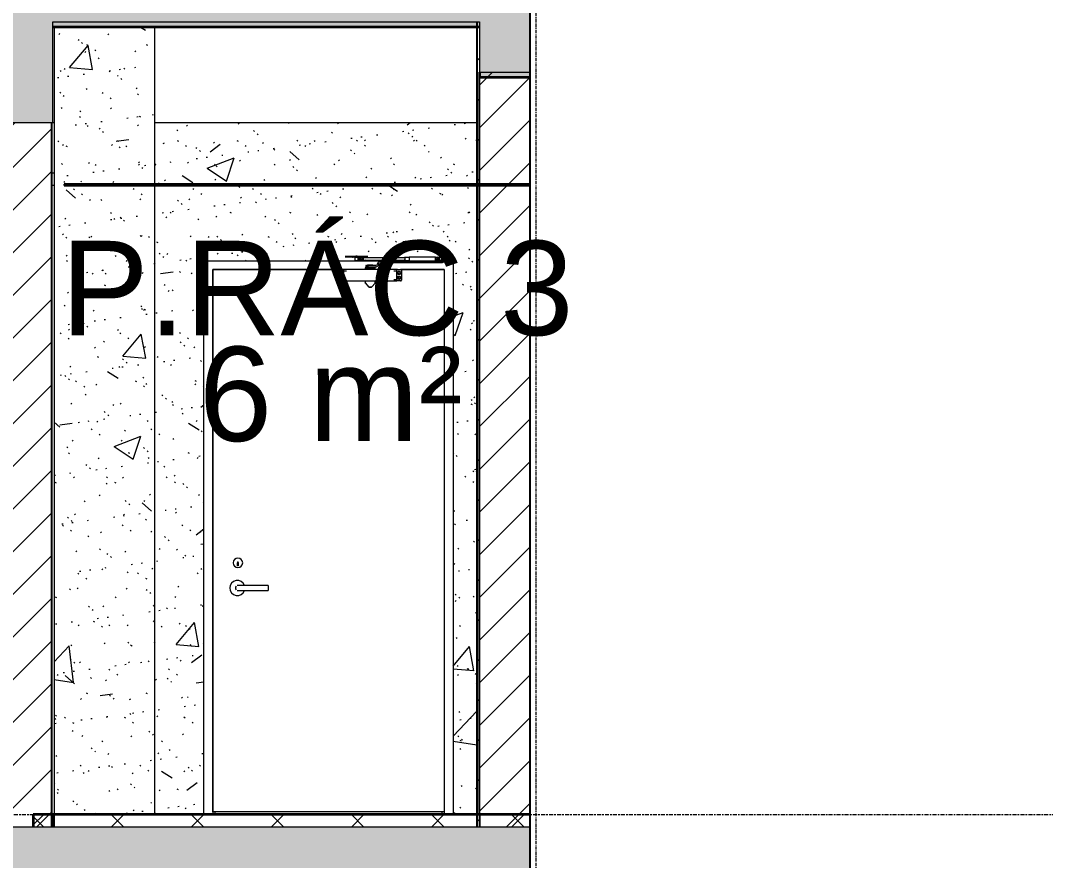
# Model space of a CAD drawing. Header units: millimetres. Extents: x 3451 to 201731, y -8641 to 35300.
# Drawn here: x 147142 to 151216, y 12217 to 15555 of the extents above; entities that cross this region are included whole.
import ezdxf

# ---------------------------------------------------------------- set-up
doc = ezdxf.new("R2010")
doc.units = ezdxf.units.MM
doc.linetypes.add('Centre', pattern=[31.75, 6.35, -4.7625, 15.875, -4.7625])
doc.linetypes.add('Grid Line', pattern=[22.225, 12.7, -3.175, 3.175, -3.175])
for name, color, linetype, lineweight in [('0-2', 50, 'Continuous', 5), ('A-AREA-IDEN', 2, 'Continuous', 9), ('A-CLNG', 13, 'Continuous', 9), ('A-CLNG-1', 13, 'Continuous', 25), ('A-DETL-GENF-1', 7, 'Continuous', 9), ('A-DETL-MEDM', 33, 'Continuous', 25), ('A-DETL-THIN', 151, 'Continuous', 9), ('A-DOOR', 31, 'Continuous', 9), ('A-DOOR-FRAM', 31, 'Continuous', 9), ('A-FLOR-1', 10, 'Continuous', 35), ('A-FLOR-3', 192, 'Continuous', 35), ('A-FLOR-LEVL-2', 51, 'Centre', 9), ('A-FLOR-PATT-1', 7, 'Continuous', 9), ('A-FLOR-PATT-3', 8, 'Continuous', 9), ('A-WALL-1', 113, 'Continuous', 25), ('A-WALL-PATT-4', 111, 'Continuous', 9), ('I-WALL', 2, 'Continuous', 9), ('I-WALL-2', 2, 'Continuous', 25), ('S-BEAM-1', 12, 'Continuous', 5), ('S-BEAM-2', 10, 'Continuous', 35), ('S-BEAM-3', 7, 'Continuous', 9), ('S-GRID-1', 1, 'Grid Line', 9)]:
    doc.layers.add(name, color=color, linetype=linetype, lineweight=lineweight)
doc.styles.add('Arial_1', font='arial.ttf', dxfattribs={"height": 375})
pattern_1 = [(45, (148640.78, 14125), (-79.5495, 79.5495), [])]
pattern_2 = [(45, (148640.78, 14125), (-84.853, 84.853), [])]
pattern_3 = [(50, (148640.8, 14125), (1093.1, -95.63), [114.3, -1257.3]), (355, (148640.8, 14125), (-211.46, 1146.34), [91.44, -1005.84]), (100.45, (148731.9, 14117), (881.66, 1050.7), [97.14, -1068.54]), (46.184, (148640.8, 14429.8), (1626.5, -252.26), [171.45, -1885.95]), (96.636, (148776.3, 14408.8), (1424.4, 1484.6), [145.7, -1602.8]), (351.184, (148640.8, 14429.8), (1424.4, 1484.6), [137.16, -1508.76]), (21, (148793.2, 14353.6), (909.7, -613.6), [114.3, -1257.3]), (326, (148793.2, 14353.6), (370.8, 1105.13), [91.44, -1005.84]), (71.45, (148869, 14302.5), (1280.5, 491.53), [97.14, -1068.54]), (37.5, (148640.8, 14125), (18.53, 507.33), [50.29, -943.36, 50.29, -970.79, -1009.65]), (37.5, (148640.8, 14125), (18.53, 507.33), [-2014.73, 50.29, -959.36]), (7.5, (148640.8, 14125), (400.92, 601.08), [50.29, -531.88, 50.29, -920.5, -384.81]), (7.5, (148640.8, 14125), (400.92, 601.08), [-1552.96, 50.3, -334.52]), (327.5, (148300.93, 14125), (813.545, -34.37), [50.29, -330.71, 50.29, -1138.43, -1577.34]), (327.5, (148300.93, 14125), (813.545, -34.37), [-1569.72, 50.3, -1527.05]), (317.5, (148148.5, 14125), (888.78, 152.56), [50.29, -445.01, 50.29, -739.14, -1120.14]), (317.5, (148148.5, 14125), (888.78, 152.56), [-1284.73, 50.3, -1069.85])]
pattern_4 = [(37.5, (148640.78, 14125), (-4.7995, 146.824), [5.029, -110.795, 5.029, -124.511, -123.825]), (37.5, (148640.78, 14125), (-4.7995, 146.824), [-245.364, 5.029, -118.796]), (7.5, (148640.78, 14125), (134.857, 215.047), [5.029, -57.455, 5.029, -99.365, -40.005]), (7.5, (148640.78, 14125), (134.857, 215.047), [-166.878, 5.029, -34.976]), (327.5, (148547.06, 14125), (237.298, 0.4316), [5.029, -33.071, 5.029, -132.131, -179.07]), (327.5, (148547.06, 14125), (237.298, 0.4316), [-175.26, 5.029, -174.041]), (317.5, (148547.06, 14125), (229.067, 66.88), [5.029, -14.021, 5.029, -84.887, -102.87]), (317.5, (148547.06, 14125), (229.067, 66.88), [-108.966, 5.029, -97.841])]

# ---------------------------------------------------------------- blocks, each defined once
blk = doc.blocks.new('NCV_TKTC_KET CAU_rvt-2-TKCS_MẶT CẮT D')
at = {"layer": 'A-FLOR-PATT-1'}
h = blk.add_hatch(color=256, dxfattribs=at)
h.paths.add_polyline_path([(-37572.1, 15530), (-35537.4, 15530), (-35537.4, 15550), (-37938.6, 15550), (-37938.6, 15530)])
h.paths.add_polyline_path([(-66835.3, 15530), (-65032.3, 15530), (-65032.3, 15550), (-66835.3, 15550)])
h.paths.add_polyline_path([(-24866.9, 15530), (-24836.9, 15530), (-24836.9, 15550), (-28836.9, 15550), (-28836.9, 15530), (-25163.7, 15530)])
h.paths.add_polyline_path([(-58634.9, 15530), (-56833.3, 15530), (-56833.3, 15550), (-58634.9, 15550)])
h.paths.add_polyline_path([(-53357.9, 15530), (-51661.9, 15530), (-51661.9, 15550), (-53357.9, 15550), (-53357.9, 15530.4)])
at = {"layer": 'S-BEAM-1'}
blk.add_hatch(color=256, dxfattribs=at).paths.add_polyline_path([(-51461.9, 15330), (-51461.9, 15350), (-51661.9, 15350), (-51661.9, 15330)])
at = {"layer": 'A-FLOR-1'}
blk.add_line((-53357.9, 15530), (-51661.9, 15530), dxfattribs=at)
at = {"layer": 'S-BEAM-2'}
for p, q in [((-51661.9, 15350), (-51661.9, 15330)), ((-51661.9, 15330), (-51461.9, 15330))]:
    blk.add_line(p, q, dxfattribs=at)
at = {"layer": 'S-BEAM-3'}
for p, q in [((-53357.9, 15150), (-53352.3, 15150)), ((-52951.9, 15150), (-51671.9, 15150))]:
    blk.add_line(p, q, dxfattribs=at)
blk = doc.blocks.new('FD_02 - FD_03 - FD_03-KY THUAT-900x2200mm-V272-TKCS_MẶT CẮT D')
at = {"layer": 'A-DOOR'}
for p, q in [((-52195.8, 11218.5), (-52195.3, 11218.5)), ((-52195.8, 11215.5), (-52195.3, 11215.5)), ((-52195.3, 11218.5), (-52176.1, 11218.5)), ((-52195.3, 11215.5), (-52176.1, 11215.5)), ((-52176.1, 11218.5), (-52175.8, 11218.5)), ((-52176.1, 11215.5), (-52175.8, 11215.5)), ((-52175.7, 11218.5), (-52170.5, 11218.5)), ((-52175.7, 11215.5), (-52170.5, 11215.5)), ((-52170.5, 11218.5), (-52169.4, 11218.5)), ((-52170.5, 11215.5), (-52169.4, 11215.5)), ((-52169.4, 11218.5), (-52152.9, 11218.5)), ((-52169.4, 11215.5), (-52152.9, 11215.5)), ((-52163.8, 11214.5), (-52165.8, 11214.5)), ((-52165.8, 11214.5), (-52163.8, 11214.5)), ((-52156.4, 11214.5), (-52163.8, 11214.5)), ((-52157.3, 11214.5), (-52157.3, 11200.5)), ((-52156.7, 11214.5), (-52157, 11214.5)), ((-52157, 11214.5), (-52145.5, 11214.5)), ((-52156.8, 11220.3), (-52156.8, 11218.5)), ((-52155.8, 11215.5), (-52155.8, 11214.5)), ((-52150.8, 11218.5), (-52153.3, 11218.5)), ((-52153.3, 11218.5), (-52150.8, 11218.5)), ((-52150.8, 11215.5), (-52153.3, 11215.5)), ((-52153.3, 11215.5), (-52150.8, 11215.5)), ((-52150.8, 11215.5), (-52153.3, 11215.5)), ((-52153.3, 11215.5), (-52150.8, 11215.5)), ((-52152.9, 11218.5), (-52148.6, 11218.5)), ((-52152.9, 11218.5), (-52148.6, 11218.5)), ((-52148.6, 11217.5), (-52152.9, 11217.5)), ((-52152.9, 11215.5), (-52148.6, 11215.5)), ((-52152.9, 11215.5), (-52148.6, 11215.5)), ((-52150.8, 11218.5), (-52152.3, 11218.5)), ((-52152.3, 11218.5), (-52150.8, 11218.5)), ((-52150.8, 11220.3), (-52150.8, 11220.3)), ((-52150.8, 11220.3), (-52150.8, 11220.3)), ((-52150.8, 11218.5), (-52148.3, 11218.5)), ((-52148.3, 11218.5), (-52150.8, 11218.5)), ((-52150.8, 11218.5), (-52149.2, 11218.5)), ((-52149.2, 11218.5), (-52150.8, 11218.5)), ((-52150.8, 11215.5), (-52148.3, 11215.5)), ((-52148.3, 11215.5), (-52150.8, 11215.5)), ((-52150.8, 11215.5), (-52148.3, 11215.5)), ((-52148.3, 11215.5), (-52150.8, 11215.5)), ((-52148.6, 11218.5), (-52132.1, 11218.5)), ((-52148.6, 11215.5), (-52132.1, 11215.5)), ((-52145.8, 11214.5), (-52145.8, 11215.5)), ((-52145.5, 11214.5), (-52139.8, 11214.5)), ((-52145.5, 11214.5), (-52145.5, 11200.5)), ((-51958.8, 11212.5), (-52145.2, 11212.5)), ((-52144.8, 11218.5), (-52144.8, 11220.3)), ((-52144.3, 11200.5), (-52144.3, 11214.5)), ((-52141.2, 11210.8), (-52141.2, 11208.9)), ((-52141.2, 11206), (-52141.2, 11204.2)), ((-52137.8, 11214.5), (-52139.8, 11214.5)), ((-52139.5, 11211.5), (-52134.8, 11211.5)), ((-52136.4, 11211.5), (-52139.5, 11211.5)), ((-52135.8, 11214.5), (-52137.8, 11214.5)), ((-52137.8, 11214.5), (-52135.8, 11214.5)), ((-52135.2, 11211.5), (-52136.4, 11211.5)), ((-52134.8, 11211.5), (-52133.6, 11211.5)), ((-52133.6, 11211.5), (-52126.7, 11211.5)), ((-52132.1, 11218.5), (-52131, 11218.5)), ((-52132.1, 11215.5), (-52131, 11215.5)), ((-52131, 11218.5), (-52125.8, 11218.5)), ((-52131, 11215.5), (-52125.8, 11215.5)), ((-52126.7, 11203.5), (-52126.7, 11211.5)), ((-52125.7, 11218.5), (-52125.4, 11218.5)), ((-52125.7, 11215.5), (-52125.4, 11215.5)), ((-52125.4, 11218.5), (-52106.2, 11218.5)), ((-52125.4, 11215.5), (-52106.2, 11215.5)), ((-52106.2, 11218.5), (-52105.8, 11218.5)), ((-52106.2, 11215.5), (-52105.8, 11215.5)), ((-51941.4, 11213.5), (-51958.8, 11213.5)), ((-51836.7, 11214.5), (-51941.4, 11214.5)), ((-51837.6, 11214), (-51835.9, 11214)), ((-51835.9, 11214), (-51829, 11214)), ((-51835.9, 11214), (-51835.9, 11201)), ((-51835.9, 11201.4), (-51835.9, 11213.6)), ((-51835.9, 11213.6), (-51835.9, 11201.4)), ((-51829.6, 11214), (-51829, 11214)), ((-51829, 11214), (-51821.9, 11214)), ((-51821.9, 11214), (-51810.3, 11214)), ((-51821.9, 11214), (-51821.9, 11201)), ((-51812.3, 11198), (-51812.3, 11214)), ((-51809.8, 11201), (-51809.8, 11214)), ((-52217.1, 11165), (-52721.9, 11165)), ((-52721.9, 9010), (-52721.9, 11165)), ((-52217.1, 11165), (-52204.9, 11165)), ((-52202.1, 11165), (-52204.9, 11165)), ((-52204.9, 11165), (-52202.9, 11165)), ((-52202.5, 11165), (-52202.2, 11165)), ((-51990.1, 11165), (-52202.1, 11165)), ((-52202.1, 11165), (-52202.1, 11164.7)), ((-52202.1, 11164.7), (-52202.1, 11156.1)), ((-52157.3, 11200.5), (-52155.6, 11200.5)), ((-52157, 11200.5), (-52157.3, 11200.5)), ((-52145.5, 11200.5), (-52157, 11200.5)), ((-52139.8, 11200.5), (-52145.5, 11200.5)), ((-52145.2, 11202.5), (-51958.8, 11202.5)), ((-52139.5, 11203.5), (-52136.4, 11203.5)), ((-52134.8, 11203.5), (-52139.5, 11203.5)), ((-52136.4, 11203.5), (-52135.2, 11203.5)), ((-52133.6, 11203.5), (-52134.8, 11203.5)), ((-52126.7, 11203.5), (-52133.6, 11203.5)), ((-52115.7, 11172), (-52115.7, 11165)), ((-52115, 11172), (-52115.7, 11172)), ((-52115.7, 11172), (-52115, 11172)), ((-52115, 11172), (-52076.6, 11172)), ((-52113.6, 11182), (-52113.6, 11176)), ((-52111.4, 11182), (-52113.6, 11182)), ((-52113.6, 11182), (-52105.1, 11182)), ((-52105.1, 11176), (-52113.6, 11176)), ((-52113.6, 11176), (-52111.4, 11176)), ((-52106.2, 11184), (-52098.8, 11184)), ((-52106.2, 11184), (-52106.2, 11182)), ((-52106.2, 11176), (-52106.2, 11174)), ((-52102.5, 11174), (-52106.2, 11174)), ((-52074.7, 11182), (-52105.1, 11182)), ((-52105.1, 11182), (-52105.1, 11176)), ((-52105.1, 11176), (-52074.7, 11176)), ((-52105.1, 11174), (-52105.1, 11172)), ((-52104.8, 11174), (-52105.1, 11174)), ((-52105.1, 11174), (-52104.8, 11174)), ((-52103.9, 11174), (-52104.8, 11174)), ((-52104.8, 11174), (-52103.9, 11174)), ((-52093.8, 11174), (-52102.5, 11174)), ((-52102.5, 11174), (-52098.5, 11174)), ((-52098.8, 11174), (-52102.5, 11174)), ((-52098.8, 11184), (-52088.8, 11184)), ((-52098.8, 11184), (-52098.8, 11182)), ((-52098.8, 11176), (-52098.8, 11174)), ((-52093.8, 11174), (-52098.8, 11174)), ((-52098.5, 11174), (-52089.8, 11174)), ((-52087.4, 11174), (-52093.8, 11174)), ((-52088.8, 11174), (-52093.8, 11174)), ((-52089.8, 11174), (-52087.4, 11174)), ((-52088.8, 11184), (-52086.1, 11184)), ((-52088.8, 11184), (-52088.8, 11182)), ((-52088.8, 11176), (-52088.8, 11174)), ((-52087.4, 11174), (-52088.8, 11174)), ((-52087.4, 11174), (-52087.1, 11174)), ((-52087.1, 11174), (-52087.4, 11174)), ((-52086.1, 11174), (-52087.4, 11174)), ((-52087.1, 11172), (-52087.1, 11174)), ((-52086.1, 11182), (-52086.1, 11184)), ((-52086.1, 11174), (-52086.1, 11176)), ((-52076.6, 11172), (-52077.2, 11172)), ((-52076.6, 11165), (-52076.6, 11172)), ((-52064, 11192.9), (-52069.8, 11184.6)), ((-52064.9, 11181.1), (-52059.1, 11189.4)), ((-52054.2, 11198), (-52054.2, 11198)), ((-52045.8, 11198), (-52054.2, 11198)), ((-52054.2, 11192), (-52045.8, 11192)), ((-52045.8, 11192), (-52045.8, 11198)), ((-52045.8, 11198), (-51810.3, 11198)), ((-51810.3, 11192), (-52045.8, 11192)), ((-51987.4, 11165), (-51990.1, 11165)), ((-51990.1, 11164.7), (-51990.1, 11165)), ((-51990.1, 11156.1), (-51990.1, 11164.7)), ((-51990, 11165), (-51989.8, 11165)), ((-51989.3, 11165), (-51987.4, 11165)), ((-51987.4, 11165), (-51975.1, 11165)), ((-51801.9, 11165), (-51975.1, 11165)), ((-51958.8, 11201.5), (-51941.4, 11201.5)), ((-51941.4, 11200.5), (-51836.7, 11200.5)), ((-51835.9, 11201), (-51837.6, 11201)), ((-51829, 11201), (-51835.9, 11201)), ((-51829, 11201), (-51829.6, 11201)), ((-51821.9, 11201), (-51829, 11201)), ((-51823.3, 11201), (-51823.3, 11198)), ((-51822.1, 11201.2), (-51822.1, 11198)), ((-51810.3, 11201), (-51821.9, 11201)), ((-51813.5, 11198), (-51813.5, 11201)), ((-51810.3, 11198), (-51808.2, 11198)), ((-51810.3, 11198), (-51810.3, 11192)), ((-51808.2, 11192), (-51810.3, 11192)), ((-51805.8, 11192), (-51805.8, 11198)), ((-51801.9, 11165), (-51801.9, 9010)), ((-52220.1, 11123), (-52220.1, 11162)), ((-52190.1, 11159), (-52202.1, 11159)), ((-52202.1, 11156.1), (-52202.1, 11154.3)), ((-52202.1, 11154.3), (-52202.1, 11130.7)), ((-52202.1, 11130.7), (-52202.1, 11128.9)), ((-52202.1, 11128.9), (-52202.1, 11120.3)), ((-52202.1, 11126), (-52190.1, 11126)), ((-51990.1, 11159), (-52002.1, 11159)), ((-52002.1, 11126), (-51990.1, 11126)), ((-51990.1, 11154.3), (-51990.1, 11156.1)), ((-51990.1, 11130.7), (-51990.1, 11154.3)), ((-51990.1, 11128.9), (-51990.1, 11130.7)), ((-51990.1, 11120.3), (-51990.1, 11128.9)), ((-51972.1, 11162), (-51972.1, 11123)), ((-52204.9, 11120), (-52217.1, 11120)), ((-52202.9, 11120), (-52204.9, 11120)), ((-52202.2, 11120), (-52202.5, 11120)), ((-52202.1, 11120.3), (-52202.1, 11120)), ((-52202.1, 11120), (-51990.1, 11120)), ((-52115.6, 11120), (-52115.6, 11112.4)), ((-52115.4, 11111.7), (-52102.4, 11096.3)), ((-52096.1, 11096), (-52096.1, 11096)), ((-52096.1, 11096), (-52096.1, 11096)), ((-52089.9, 11096.3), (-52076.9, 11111.7)), ((-52076.6, 11112.4), (-52076.6, 11120)), ((-51990.1, 11120), (-51990.1, 11120.3)), ((-51989.8, 11120), (-51990, 11120)), ((-51987.4, 11120), (-51989.3, 11120)), ((-51975.1, 11120), (-51987.4, 11120)), ((-52622.9, 9988.3), (-52622.9, 9997.7)), ((-52621, 9988.3), (-52622.9, 9988.3)), ((-52621, 9997.7), (-52621, 9988.3)), ((-52501.9, 9910), (-52606.9, 9910)), ((-52501.9, 9910), (-52501.9, 9900)), ((-52606.9, 9890), (-52501.9, 9890)), ((-52501.9, 9900), (-52501.9, 9890)), ((-51801.9, 9010), (-52721.9, 9010))]:
    blk.add_line(p, q, dxfattribs=at)
at = {"layer": 'A-DOOR', "flags": 128}
for points in [[(-52126.7, 11211.5), (-52125.7, 11211), (-52124.9, 11210.4), (-52124.3, 11209.7), (-52123.8, 11209), (-52123.5, 11208.3), (-52123.4, 11207.5)], [(-52123.4, 11207.5), (-52123.5, 11206.7), (-52123.8, 11206), (-52124.3, 11205.3), (-52124.9, 11204.6), (-52125.7, 11204), (-52126.7, 11203.5)], [(-52126, 11207.5), (-52126.1, 11208.3), (-52126.3, 11209), (-52126.6, 11209.7)], [(-52126.6, 11205.3), (-52126.3, 11206), (-52126.1, 11206.7), (-52126, 11207.5)], [(-52217.1, 11165), (-52217.8, 11164.9), (-52218.4, 11164.7), (-52219, 11164.3), (-52219.5, 11163.9), (-52219.8, 11163.3), (-52220.1, 11162.7), (-52220.1, 11162)], [(-51972.1, 11162), (-51972.2, 11162.7), (-51972.4, 11163.3), (-51972.8, 11163.9), (-51973.3, 11164.3), (-51973.8, 11164.7), (-51974.5, 11164.9), (-51975.1, 11165)], [(-52220.1, 11123), (-52220.1, 11122.3), (-52219.8, 11121.7), (-52219.5, 11121.1), (-52219, 11120.7), (-52218.4, 11120.3), (-52217.8, 11120.1), (-52217.1, 11120)], [(-51975.1, 11120), (-51974.5, 11120.1), (-51973.8, 11120.3), (-51973.3, 11120.7), (-51972.8, 11121.1), (-51972.4, 11121.7), (-51972.2, 11122.3), (-51972.1, 11123)], [(-52115.4, 11111.7), (-52115.4, 11111.7), (-52115.4, 11111.8), (-52115.4, 11111.8), (-52115.5, 11111.8), (-52115.5, 11111.9), (-52115.5, 11111.9), (-52115.5, 11112), (-52115.5, 11112), (-52115.6, 11112), (-52115.6, 11112.1), (-52115.6, 11112.1), (-52115.6, 11112.2), (-52115.6, 11112.2), (-52115.6, 11112.3), (-52115.6, 11112.3), (-52115.6, 11112.3), (-52115.6, 11112.4), (-52115.6, 11112.4)], [(-52101.7, 11096), (-52101.7, 11096), (-52101.8, 11096), (-52101.8, 11096), (-52101.8, 11096), (-52101.9, 11096), (-52101.9, 11096), (-52102, 11096), (-52102, 11096), (-52102, 11096.1), (-52102.1, 11096.1), (-52102.1, 11096.1), (-52102.1, 11096.1), (-52102.2, 11096.1), (-52102.2, 11096.1), (-52102.2, 11096.2), (-52102.2, 11096.2), (-52102.3, 11096.2), (-52102.3, 11096.2), (-52102.3, 11096.3), (-52102.4, 11096.3), (-52102.4, 11096.3), (-52102.4, 11096.3)], [(-52096.1, 11096), (-52096.3, 11096), (-52096.6, 11096), (-52096.8, 11096), (-52097, 11096), (-52097.2, 11096), (-52097.5, 11096), (-52097.7, 11096), (-52097.9, 11096), (-52098.1, 11096), (-52098.3, 11096), (-52098.5, 11096), (-52098.7, 11096), (-52098.9, 11096), (-52099.1, 11096), (-52099.3, 11096), (-52099.5, 11096), (-52099.6, 11096), (-52099.8, 11096), (-52100, 11096), (-52100.1, 11096), (-52100.3, 11096), (-52100.4, 11096), (-52100.6, 11096), (-52100.7, 11096), (-52100.8, 11096), (-52100.9, 11096), (-52101, 11096), (-52101.1, 11096), (-52101.2, 11096), (-52101.3, 11096), (-52101.4, 11096), (-52101.5, 11096), (-52101.5, 11096), (-52101.6, 11096), (-52101.6, 11096), (-52101.7, 11096), (-52101.7, 11096), (-52101.7, 11096), (-52101.7, 11096)], [(-52101.7, 11096), (-52101.7, 11096), (-52101.7, 11096), (-52101.7, 11096), (-52101.6, 11096), (-52101.6, 11096), (-52101.5, 11096), (-52101.5, 11096), (-52101.4, 11096), (-52101.3, 11096), (-52101.3, 11096), (-52101.2, 11096), (-52101.1, 11096), (-52101, 11096), (-52100.8, 11096), (-52100.7, 11096), (-52100.6, 11096), (-52100.5, 11096), (-52100.3, 11096), (-52100.2, 11096), (-52100, 11096), (-52099.8, 11096), (-52099.7, 11096), (-52099.5, 11096), (-52099.3, 11096), (-52099.1, 11096), (-52098.9, 11096), (-52098.8, 11096), (-52098.6, 11096), (-52098.4, 11096), (-52098.1, 11096), (-52097.9, 11096), (-52097.7, 11096), (-52097.5, 11096), (-52097.3, 11096), (-52097.1, 11096), (-52096.9, 11096), (-52096.6, 11096), (-52096.4, 11096), (-52096.2, 11096), (-52096.1, 11096)], [(-52096.1, 11096), (-52095.9, 11096), (-52095.7, 11096), (-52095.5, 11096), (-52095.2, 11096), (-52095, 11096), (-52094.8, 11096), (-52094.6, 11096), (-52094.4, 11096), (-52094.2, 11096), (-52094, 11096), (-52093.8, 11096), (-52093.6, 11096), (-52093.4, 11096), (-52093.2, 11096), (-52093, 11096), (-52092.8, 11096), (-52092.6, 11096), (-52092.5, 11096), (-52092.3, 11096), (-52092.1, 11096), (-52092, 11096), (-52091.8, 11096), (-52091.7, 11096), (-52091.6, 11096), (-52091.4, 11096), (-52091.3, 11096), (-52091.2, 11096), (-52091.1, 11096), (-52091, 11096), (-52090.9, 11096), (-52090.9, 11096), (-52090.8, 11096), (-52090.7, 11096), (-52090.7, 11096), (-52090.6, 11096), (-52090.6, 11096), (-52090.6, 11096), (-52090.6, 11096), (-52090.6, 11096)], [(-52090.6, 11096), (-52090.6, 11096), (-52090.6, 11096), (-52090.6, 11096), (-52090.6, 11096), (-52090.7, 11096), (-52090.7, 11096), (-52090.8, 11096), (-52090.8, 11096), (-52090.9, 11096), (-52091, 11096), (-52091.1, 11096), (-52091.2, 11096), (-52091.3, 11096), (-52091.4, 11096), (-52091.5, 11096), (-52091.7, 11096), (-52091.8, 11096), (-52091.9, 11096), (-52092.1, 11096), (-52092.2, 11096), (-52092.4, 11096), (-52092.6, 11096), (-52092.7, 11096), (-52092.9, 11096), (-52093.1, 11096), (-52093.3, 11096), (-52093.5, 11096), (-52093.7, 11096), (-52093.9, 11096), (-52094.1, 11096), (-52094.3, 11096), (-52094.5, 11096), (-52094.7, 11096), (-52095, 11096), (-52095.2, 11096), (-52095.4, 11096), (-52095.6, 11096), (-52095.8, 11096), (-52096.1, 11096), (-52096.1, 11096)], [(-52089.9, 11096.3), (-52089.9, 11096.3), (-52089.9, 11096.3), (-52089.9, 11096.2), (-52090, 11096.2), (-52090, 11096.2), (-52090, 11096.2), (-52090, 11096.2), (-52090.1, 11096.1), (-52090.1, 11096.1), (-52090.1, 11096.1), (-52090.2, 11096.1), (-52090.2, 11096.1), (-52090.2, 11096.1), (-52090.3, 11096), (-52090.3, 11096), (-52090.3, 11096), (-52090.4, 11096), (-52090.4, 11096), (-52090.5, 11096), (-52090.5, 11096), (-52090.5, 11096), (-52090.6, 11096)], [(-52076.6, 11112.4), (-52076.6, 11112.4), (-52076.6, 11112.3), (-52076.6, 11112.3), (-52076.6, 11112.2), (-52076.6, 11112.2), (-52076.7, 11112.1), (-52076.7, 11112.1), (-52076.7, 11112.1), (-52076.7, 11112), (-52076.7, 11112), (-52076.7, 11111.9), (-52076.8, 11111.9), (-52076.8, 11111.9), (-52076.8, 11111.8), (-52076.8, 11111.8), (-52076.8, 11111.7), (-52076.9, 11111.7), (-52076.9, 11111.7)], [(-52606.9, 9910), (-52607.5, 9910), (-52608.1, 9910), (-52608.7, 9910), (-52609.3, 9910), (-52609.9, 9910), (-52610.5, 9910), (-52611.1, 9910), (-52611.7, 9910), (-52612.2, 9910), (-52612.8, 9910), (-52613.3, 9910), (-52613.9, 9910), (-52614.4, 9910), (-52614.9, 9910), (-52615.4, 9910), (-52615.9, 9910), (-52616.4, 9910), (-52616.8, 9910), (-52617.3, 9910), (-52617.7, 9910), (-52618.1, 9910), (-52618.5, 9910), (-52618.9, 9910), (-52619.2, 9910), (-52619.6, 9910), (-52619.9, 9910), (-52620.2, 9910), (-52620.4, 9910), (-52620.7, 9910), (-52620.9, 9910), (-52621.1, 9910), (-52621.3, 9910), (-52621.5, 9910), (-52621.6, 9910), (-52621.7, 9910), (-52621.8, 9910), (-52621.9, 9910), (-52621.9, 9910), (-52621.9, 9910)], [(-52621.9, 9890), (-52621.9, 9890), (-52621.9, 9890), (-52621.8, 9890), (-52621.7, 9890), (-52621.6, 9890), (-52621.5, 9890), (-52621.4, 9890), (-52621.2, 9890), (-52621, 9890), (-52620.8, 9890), (-52620.5, 9890), (-52620.2, 9890), (-52620, 9890), (-52619.6, 9890), (-52619.3, 9890), (-52619, 9890), (-52618.6, 9890), (-52618.2, 9890), (-52617.8, 9890), (-52617.4, 9890), (-52616.9, 9890), (-52616.5, 9890), (-52616, 9890), (-52615.5, 9890), (-52615, 9890), (-52614.5, 9890), (-52614, 9890), (-52613.5, 9890), (-52612.9, 9890), (-52612.4, 9890), (-52611.8, 9890), (-52611.2, 9890), (-52610.7, 9890), (-52610.1, 9890), (-52609.5, 9890), (-52608.9, 9890), (-52608.3, 9890), (-52607.7, 9890), (-52607.1, 9890), (-52606.9, 9890)]]:
    blk.add_lwpolyline(points, dxfattribs=at)
at = {"layer": 'A-DOOR'}
for centre, radius, start, end in [((-52211.1, 11152), 3.5, 0, 180), ((-52211.1, 11152), 3.5, 180, 0), ((-52211.1, 11133), 3.5, 0, 180), ((-52211.1, 11133), 3.5, 180, 0), ((-51981.1, 11152), 3.5, 0, 180), ((-51981.1, 11152), 3.5, 180, 0), ((-51981.1, 11133), 3.5, 0, 180), ((-51981.1, 11133), 3.5, 180, 0), ((-52621.9, 10000), 19, 0, 180), ((-52621.9, 10000), 19, 180, 0), ((-52621.9, 10000), 2.5, 292.9918, 246.5794), ((-52624.4, 9900), 30, 18.9279, 180), ((-52621.9, 9900), 10, 135, 180), ((-52621.9, 9900), 10, 75, 105), ((-52624.4, 9900), 30, 180, 341.2838), ((-52621.9, 9900), 10, 180, 225), ((-52621.9, 9900), 10, 255, 285)]:
    blk.add_arc(centre, radius, start, end, dxfattribs=at)
for centre, major_axis, ratio, start_param, end_param in [((-52140.2, 11207.5), (0, 2.5), 0.965835, 0.261799, 0.523599), ((-52140.2, 11207.5), (0, 2.5), 0.965835, 2.617994, 2.879793), ((-52139.7, 11207.5), (0, 2.5), 0.965835, 0.261799, 0.523599), ((-52139.7, 11207.5), (0, 2.5), 0.965835, 0.261799, 0.523599), ((-52139.7, 11207.5), (0, 2.5), 0.965835, 2.617994, 2.879793), ((-52139.7, 11207.5), (0, 2.5), 0.965835, 2.617994, 2.879793), ((-52142, 11207.5), (0, 5), 0.259156, 4.942493, 5.172597), ((-52142, 11207.5), (0, 5), 0.259156, 4.252181, 4.482285), ((-52138.1, 11207.5), (0, 2.5), 0.965835, 0.785398, 1.047198), ((-52138.1, 11207.5), (0, 2.5), 0.965835, 0.785398, 1.047198), ((-52138.1, 11207.5), (0, 2.5), 0.965835, 2.094395, 2.356194), ((-52138.1, 11207.5), (0, 2.5), 0.965835, 2.094395, 2.356194), ((-52137.6, 11207.5), (0, 2.5), 0.965835, 4.712389, 7.853982), ((-52137.6, 11207.5), (0, 2.5), 0.965835, 1.570796, 4.712389), ((-52139.8, 11207.5), (0, 7), 0.965835, 4.712389, 6.283185), ((-52139.8, 11207.5), (0, 7), 0.965835, 3.141593, 4.712389), ((-52138.1, 11207.5), (0, 2.5), 0.965835, 4.712389, 6.806784), ((-52138.1, 11207.5), (0, 2.5), 0.965835, 4.712389, 6.806784), ((-52138.1, 11207.5), (0, 2.5), 0.965835, 2.617994, 4.712389), ((-52138.1, 11207.5), (0, 2.5), 0.965835, 2.617994, 4.712389), ((-52142.4, 11207.5), (0, 7), 0.965835, 4.712389, 5.759587), ((-52139.7, 11207.5), (0, 2.5), 0.965835, 4.712389, 6.021386), ((-52139.7, 11207.5), (0, 2.5), 0.965835, 4.712389, 6.021386), ((-52139.7, 11207.5), (0, 2.5), 0.965835, 3.403392, 4.712389), ((-52142.4, 11207.5), (0, 7), 0.965835, 3.665191, 4.712389), ((-52139.7, 11207.5), (0, 2.5), 0.965835, 3.403392, 4.712389), ((-52140.2, 11207.5), (0, 2.5), 0.965835, 4.712389, 5.759587), ((-52140.2, 11207.5), (0, 2.5), 0.965835, 3.665191, 4.712389), ((-52140.4, 11207.5), (0, 7), 0.965835, 4.712389, 6.021386), ((-52140.4, 11207.5), (0, 7), 0.965835, 3.403392, 4.712389), ((-52141.9, 11207.5), (0, 7), 0.965835, 4.974188, 5.759587), ((-52141.9, 11207.5), (0, 7), 0.965835, 3.665191, 4.45059), ((-51958.8, 11207.5), (0, 6), 0.259156, 4.712389, 6.806784), ((-51958.8, 11207.5), (0, 6), 0.259156, 2.617994, 4.712389), ((-51958.8, 11207.5), (0, 5), 0.259156, 4.712389, 6.283185), ((-51958.8, 11207.5), (0, 5), 0.259156, 3.141593, 4.712389), ((-51941.4, 11207.5), (0, 7), 0.259156, 4.712389, 7.068583), ((-51941.4, 11207.5), (0, 7), 0.259156, 2.356194, 4.712389), ((-51941.4, 11207.5), (0, 6), 0.259156, 4.712389, 6.806784), ((-51941.4, 11207.5), (0, 6), 0.259156, 2.617994, 4.712389), ((-51836.7, 11207.5), (0, 7), 0.259156, 5.776005, 6.283185), ((-51827.7, 11207.5), (0, 6.79), 0.965835, 0.291061, 1.570796), ((-51827.7, 11207.5), (0, 6.79), 0.965835, 1.570796, 2.850532), ((-51827.2, 11207.5), (0, 6.79), 0.965835, 0.291061, 1.570796), ((-51827.2, 11207.5), (0, 6.79), 0.965835, 1.570796, 2.850532), ((-51830.2, 11207.5), (0, 2.5), 0.965835, 4.712389, 7.068583), ((-51830.7, 11207.5), (0, 2.5), 0.965835, 4.712389, 6.806784), ((-51830.2, 11207.5), (0, 2.5), 0.965835, 2.356194, 4.712389), ((-51830.7, 11207.5), (0, 2.5), 0.965835, 2.617994, 4.712389), ((-51830.1, 11207.5), (0, 2.5), 0.965835, 4.712389, 7.068583), ((-51830.1, 11207.5), (0, 2.5), 0.965835, 2.356194, 4.712389), ((-51828.3, 11207.5), (0, 2.5), 0.965835, 4.712389, 7.853982), ((-51828.4, 11207.5), (0, 2.5), 0.965835, 4.712389, 7.853982), ((-51828.3, 11207.5), (0, 2.5), 0.965835, 1.570796, 4.712389), ((-51828.4, 11207.5), (0, 2.5), 0.965835, 1.570796, 4.712389), ((-51827.8, 11207.5), (0, 2.5), 0.965835, 4.712389, 7.853982), ((-51827.8, 11207.5), (0, 2.5), 0.965835, 1.570796, 4.712389), ((-52074.7, 11188), (0, 6), 1, 3.141593, 4.101524), ((-52074.7, 11188), (0, 12), 1, 3.141593, 4.101524), ((-52054.2, 11186), (0, 12), 1, 0, 0.959931), ((-52054.2, 11186), (0, 6), 1, 0, 0.959931), ((-51836.7, 11207.5), (0, 7), 0.259156, 3.141593, 3.648773)]:
    blk.add_ellipse(centre, major_axis=major_axis, ratio=ratio, start_param=start_param, end_param=end_param, dxfattribs=at)
for points, knots in [([(-51837, 11207.5), (-51837, 11207.8), (-51836.9, 11208.2), (-51836.9, 11208.7), (-51836.9, 11209), (-51836.8, 11209.4), (-51836.7, 11209.8), (-51836.7, 11210), (-51836.6, 11210.3), (-51836.6, 11210.4), (-51836.5, 11210.6), (-51836.5, 11210.8), (-51836.4, 11211.1), (-51836.3, 11211.3), (-51836.3, 11211.5), (-51836.2, 11211.7), (-51836.2, 11211.8), (-51836.1, 11212), (-51836.1, 11212.3), (-51836, 11212.5), (-51835.9, 11212.8), (-51835.9, 11213.2), (-51835.9, 11213.5), (-51835.9, 11213.6)], [0, 0, 0, 0, 0.1, 0.15, 0.2, 0.25, 0.3, 0.35, 0.375, 0.4, 0.425, 0.45, 0.5, 0.55, 0.575, 0.6, 0.625, 0.65, 0.7, 0.75, 0.8, 0.9, 1, 1, 1, 1]), ([(-51835.9, 11201.4), (-51835.9, 11201.5), (-51835.9, 11201.8), (-51835.9, 11202.2), (-51836, 11202.5), (-51836.1, 11202.7), (-51836.1, 11203), (-51836.2, 11203.2), (-51836.2, 11203.3), (-51836.3, 11203.5), (-51836.3, 11203.7), (-51836.4, 11203.9), (-51836.5, 11204.2), (-51836.5, 11204.4), (-51836.6, 11204.6), (-51836.6, 11204.7), (-51836.7, 11205), (-51836.7, 11205.2), (-51836.8, 11205.6), (-51836.9, 11206), (-51836.9, 11206.3), (-51836.9, 11206.8), (-51837, 11207.2), (-51837, 11207.5)], [0, 0, 0, 0, 0.1, 0.2, 0.25, 0.3, 0.35, 0.375, 0.4, 0.425, 0.45, 0.5, 0.55, 0.575, 0.6, 0.625, 0.65, 0.7, 0.75, 0.8, 0.85, 0.9, 1, 1, 1, 1]), ([(-52217.5, 11152), (-52217.5, 11153.2), (-52217, 11155), (-52215.5, 11156.9), (-52214, 11157.9), (-52212.3, 11158.5), (-52210.5, 11158.7), (-52208.8, 11158.4), (-52207.1, 11157.6), (-52205.8, 11156.4), (-52205.1, 11155.4), (-52204.9, 11154.9)], [0, 0, 0, 0, 0.2, 0.3, 0.4, 0.5, 0.6, 0.7, 0.8, 0.9, 1, 1, 1, 1]), ([(-52204.9, 11149.1), (-52205.4, 11148), (-52206.6, 11146.7), (-52208.8, 11145.6), (-52210.5, 11145.3), (-52212.3, 11145.5), (-52214, 11146.1), (-52215.5, 11147.1), (-52216.6, 11148.5), (-52217.3, 11150.2), (-52217.5, 11151.4), (-52217.5, 11152)], [0, 0, 0, 0, 0.2, 0.3, 0.4, 0.5, 0.6, 0.7, 0.8, 0.9, 1, 1, 1, 1]), ([(-52217.5, 11133), (-52217.5, 11134.2), (-52217, 11136), (-52215.5, 11137.9), (-52214, 11138.9), (-52212.3, 11139.5), (-52210.5, 11139.7), (-52208.8, 11139.4), (-52207.1, 11138.6), (-52205.8, 11137.4), (-52205.1, 11136.4), (-52204.9, 11135.9)], [0, 0, 0, 0, 0.2, 0.3, 0.4, 0.5, 0.6, 0.7, 0.8, 0.9, 1, 1, 1, 1]), ([(-52204.9, 11130.1), (-52205.4, 11129), (-52206.6, 11127.7), (-52208.8, 11126.6), (-52210.5, 11126.3), (-52212.3, 11126.5), (-52214, 11127.1), (-52215.5, 11128.1), (-52216.6, 11129.5), (-52217.3, 11131.2), (-52217.5, 11132.4), (-52217.5, 11133)], [0, 0, 0, 0, 0.2, 0.3, 0.4, 0.5, 0.6, 0.7, 0.8, 0.9, 1, 1, 1, 1]), ([(-51987.4, 11154.9), (-51986.9, 11156), (-51985.7, 11157.3), (-51983.5, 11158.4), (-51981.7, 11158.7), (-51979.9, 11158.5), (-51978.2, 11157.9), (-51976.8, 11156.9), (-51975.6, 11155.5), (-51974.9, 11153.8), (-51974.8, 11152.6), (-51974.8, 11152)], [0, 0, 0, 0, 0.2, 0.3, 0.4, 0.5, 0.6, 0.7, 0.8, 0.9, 1, 1, 1, 1]), ([(-51974.8, 11152), (-51974.8, 11150.8), (-51975.3, 11149), (-51976.8, 11147.1), (-51978.2, 11146.1), (-51979.9, 11145.5), (-51981.7, 11145.3), (-51983.5, 11145.6), (-51985.1, 11146.4), (-51986.5, 11147.6), (-51987.1, 11148.6), (-51987.4, 11149.1)], [0, 0, 0, 0, 0.2, 0.3, 0.4, 0.5, 0.6, 0.7, 0.8, 0.9, 1, 1, 1, 1]), ([(-51987.4, 11135.9), (-51986.9, 11137), (-51985.7, 11138.3), (-51983.5, 11139.4), (-51981.7, 11139.7), (-51979.9, 11139.5), (-51978.2, 11138.9), (-51976.8, 11137.9), (-51975.6, 11136.5), (-51974.9, 11134.8), (-51974.8, 11133.6), (-51974.8, 11133)], [0, 0, 0, 0, 0.2, 0.3, 0.4, 0.5, 0.6, 0.7, 0.8, 0.9, 1, 1, 1, 1]), ([(-51974.8, 11133), (-51974.8, 11131.8), (-51975.3, 11130), (-51976.8, 11128.1), (-51978.2, 11127.1), (-51979.9, 11126.5), (-51981.7, 11126.3), (-51983.5, 11126.6), (-51985.1, 11127.4), (-51986.5, 11128.6), (-51987.1, 11129.6), (-51987.4, 11130.1)], [0, 0, 0, 0, 0.2, 0.3, 0.4, 0.5, 0.6, 0.7, 0.8, 0.9, 1, 1, 1, 1])]:
    blk.add_open_spline(points, degree=3, knots=knots, dxfattribs=at)
for points in [[(-52204.9, 11154.9), (-52204.6, 11154.4), (-52204.3, 11153.5), (-52204.2, 11152.5), (-52204.2, 11152)], [(-52204.2, 11152), (-52204.2, 11151.5), (-52204.3, 11150.5), (-52204.6, 11149.6), (-52204.9, 11149.1)], [(-52204.9, 11135.9), (-52204.6, 11135.4), (-52204.3, 11134.5), (-52204.2, 11133.5), (-52204.2, 11133)], [(-52204.2, 11133), (-52204.2, 11132.5), (-52204.3, 11131.5), (-52204.6, 11130.6), (-52204.9, 11130.1)], [(-51988.1, 11152), (-51988.1, 11152.5), (-51988, 11153.5), (-51987.6, 11154.4), (-51987.4, 11154.9)], [(-51987.4, 11149.1), (-51987.6, 11149.6), (-51988, 11150.5), (-51988.1, 11151.5), (-51988.1, 11152)], [(-51988.1, 11133), (-51988.1, 11133.5), (-51988, 11134.5), (-51987.6, 11135.4), (-51987.4, 11135.9)], [(-51987.4, 11130.1), (-51987.6, 11130.6), (-51988, 11131.5), (-51988.1, 11132.5), (-51988.1, 11133)]]:
    blk.add_open_spline(points, degree=3, dxfattribs=at)
at = {"layer": 'A-DOOR-FRAM'}
for p, q in [((-52721.9, 11165), (-52721.9, 9000)), ((-52721.9, 11165), (-52217.1, 11165)), ((-52204.9, 11165), (-52202.1, 11165)), ((-51990.1, 11165), (-51987.4, 11165)), ((-51975.1, 11165), (-51801.9, 11165)), ((-51801.9, 11165), (-51801.9, 9000)), ((-52711.9, 9000), (-52711.9, 9010)), ((-51811.9, 9010), (-51811.9, 9000))]:
    blk.add_line(p, q, dxfattribs=at)

msp = doc.modelspace()

# ---------------------------------------------------------------- hatches: boundary and pattern name
at = {"layer": 'A-DETL-GENF-1'}
h = msp.add_hatch(color=256, dxfattribs=at)
h.paths.add_polyline_path([(160692.2, 15150), (160692.2, 15550), (167092.5, 15550), (167092.5, 15300), (167692.5, 15300), (167692.5, 15550), (171492.9, 15550), (171492.9, 15350), (171692.9, 15350), (171692.9, 15550), (175790.9, 15550), (175790.9, 15150), (176090.9, 15150), (176090.9, 15750), (151265.9, 15750), (151265.9, 15350), (151467.6, 15350), (151467.6, 15550), (154892.5, 15550), (154892.5, 15350), (155092.5, 15350), (155092.5, 15550), (156090.8, 15550), (156090.8, 15150), (156392.5, 15150), (156392.5, 15550), (160390.5, 15550), (160390.5, 15150), (160443.5, 15150)])
h.paths.add_polyline_path([(122694.6, 15150), (122694.6, 15750), (122392.5, 15750), (122392.5, 15150)])
h.paths.add_polyline_path([(130594.7, 15150), (130894.7, 15150), (130894.7, 15550), (135595.5, 15550), (135595.5, 15350), (135794.6, 15350), (135794.6, 15550), (138744.6, 15550), (138744.6, 15150), (139044.6, 15150), (139044.6, 15550), (143794.6, 15550), (143794.6, 15350), (143994.6, 15350), (143994.6, 15550), (146969.9, 15550), (146969.9, 15150), (147269.9, 15150), (147269.9, 15550), (148965.9, 15550), (148965.9, 15350), (149165.9, 15351.3), (149165.9, 15750), (128994.6, 15750), (128994.6, 15350), (129194.6, 15350), (129194.6, 15550), (130594.7, 15550), (130594.7, 15391.9)])
h.paths.add_polyline_path([(128444.5, 15350), (128443, 15750), (126628.8, 15750), (126628.8, 15350), (126828.8, 15350), (126828.8, 15550), (128244.5, 15550), (128244.5, 15350)])
h = msp.add_hatch(color=256, dxfattribs=at)
h.paths.add_polyline_path([(160390.5, 11750), (160692.2, 11750), (160692.2, 12150), (167092.5, 12150), (167092.5, 11900), (167692.5, 11900), (167692.5, 12150), (171492.9, 12150), (171492.9, 11950), (171692.9, 11950), (171692.9, 12150), (175790.9, 12150), (175790.9, 11750), (176090.9, 11750), (176090.9, 12350), (151265.9, 12350), (151265.9, 11950), (151467.6, 11950), (151467.6, 12150), (154892.5, 12150), (154892.5, 11950), (155092.5, 11950), (155092.5, 12150), (156090.8, 12150), (156090.8, 11750), (156392.5, 11750), (156392.5, 12150), (160390.5, 12150)])
h.paths.add_polyline_path([(122392.5, 11750), (122694.6, 11750), (122694.6, 12350), (122392.5, 12350)])
h.paths.add_polyline_path([(147269.9, 11750), (147269.9, 12150), (148965.9, 12150), (148965.9, 11950), (149165.9, 11951.3), (149165.9, 12350), (128994.6, 12350), (128994.6, 11950), (129194.6, 11950), (129194.6, 12150), (130594.7, 12150), (130594.7, 11750), (130894.7, 11750), (130894.7, 12150), (135595.5, 12150), (135595.5, 11950), (135794.6, 11950), (135794.6, 12150), (138744.6, 12150), (138744.6, 11750), (139044.6, 11750), (139044.6, 12150), (143794.6, 12150), (143794.6, 11950), (143994.6, 11950), (143994.6, 12150), (146969.9, 12150), (146969.9, 11750)])
h.paths.add_polyline_path([(128444.5, 11950), (128443, 12350), (126628.8, 12350), (126628.8, 11950), (126828.8, 11950), (126828.8, 12150), (128244.5, 12150), (128244.5, 11950), (128443, 11950)])
at = {"layer": 'A-FLOR-PATT-3'}
h = msp.add_hatch(dxfattribs=at)
h.set_pattern_fill('FP_49', color=256, style=0, pattern_type=2)
h.set_pattern_definition([(45, (148640.78, 14125), (-159.1, 159.1), []), (135, (148640.78, 14125), (-159.1, -159.1), [])])
h.paths.add_polyline_path([(148688.2, 12350), (149165.9, 12350), (149165.9, 12400), (147192.5, 12400), (147192.5, 12350), (147382.1, 12350)])
at = {"layer": 'A-WALL-PATT-4'}
h = msp.add_hatch(dxfattribs=at)
h.set_pattern_fill('FP_40', color=256, style=0, pattern_type=2)
h.set_pattern_definition(pattern_1)
h.paths.add_polyline_path([(148965.9, 12400), (148965.9, 15550), (148955.9, 15550), (148955.9, 12400)])
h.paths.add_polyline_path([(148955.9, 15750), (148965.9, 15750), (148965.9, 15800), (148955.9, 15800)])
h = msp.add_hatch(dxfattribs=at)
h.set_pattern_fill('FP_35', color=256, style=0, pattern_type=2)
h.set_pattern_definition(pattern_3)
h.paths.add_polyline_path([(147382.1, 12400), (147675.9, 12400), (147675.9, 14900), (147315.9, 14900), (147315.9, 14905), (147675.9, 14905), (147675.9, 15530), (147275.6, 15530), (147275.6, 12400)])
h = msp.add_hatch(dxfattribs=at)
h.set_pattern_fill('FP_36', color=256, style=0, pattern_type=2)
h.set_pattern_definition(pattern_4)
h.paths.add_polyline_path([(147382.1, 12400), (147675.9, 12400), (147675.9, 14900), (147315.9, 14900), (147315.9, 14905), (147675.9, 14905), (147675.9, 15530), (147275.6, 15530), (147275.6, 12400)])
h = msp.add_hatch(dxfattribs=at)
h.set_pattern_fill('FP_32', color=256, style=0, pattern_type=2)
h.set_pattern_definition(pattern_2)
h.paths.add_polyline_path([(149165.9, 12350), (149165.9, 15350), (148965.9, 15350), (148965.9, 12350)])
h = msp.add_hatch(dxfattribs=at)
h.set_pattern_fill('FP_32', color=256, style=0, pattern_type=2)
h.set_pattern_definition(pattern_2)
h.paths.add_polyline_path([(147265.9, 12350), (147265.9, 15150), (147065.9, 15150), (147065.9, 12350)])
h = msp.add_hatch(dxfattribs=at)
h.set_pattern_fill('FP_35', color=256, style=0, pattern_type=2)
h.set_pattern_definition(pattern_3)
h.paths.add_polyline_path([(148792, 14601), (148687.7, 14602.6), (148687.9, 14611.7), (148688.2, 14614.5), (148792.9, 14612.8), (148796.5, 14606.7), (148792.3, 14601.4)])
h.paths.add_polyline_path([(147675.9, 12400), (147870.9, 12400), (147870.9, 14600), (148792.8, 14601.4), (148801.6, 14605.3), (148801.1, 14609), (148800.1, 14610.3), (148798.4, 14610.6), (148792, 14614), (148817.6, 14612.8), (148816.6, 14601), (148860.9, 14600), (148860.9, 12400), (148955.9, 12400), (148955.9, 14900), (147675.9, 14900), (147675.9, 12924.4)])
h.paths.add_polyline_path([(148482.4, 14600.5), (148472.2, 14600.5), (148471.4, 14614.5), (148458.5, 14615.5), (148458.5, 14618.5), (148495.7, 14618.5), (148495.7, 14615.5), (148488, 14614.5), (148487.8, 14609.9), (148487.2, 14608.2), (148487.8, 14607.5), (148488.5, 14605.7), (148486.4, 14600.5), (148485.7, 14600.5)])
h.paths.add_polyline_path([(148670, 14602.3), (148670.3, 14604), (148670.2, 14611.7), (148670.6, 14612.7), (148687.6, 14611.7), (148687.6, 14603.3), (148687.2, 14602.3), (148670.2, 14602.3)])
h.paths.add_polyline_path([(148669.1, 14602.5), (148503.3, 14605), (148504.3, 14608.3), (148502, 14611), (148504.3, 14611.5), (148670, 14611), (148669.8, 14603.5), (148669.4, 14602.7)])
h.paths.add_polyline_path([(148501.2, 14603.5), (148494, 14604), (148492.8, 14608.8), (148494.2, 14611.5), (148501.2, 14611), (148501.2, 14604)])
h.paths.add_polyline_path([(148504, 14615.5), (148502.4, 14615.5), (148504, 14618.5), (148521.7, 14618.5), (148521.7, 14615.5), (148504.3, 14615.5)])
h.paths.add_polyline_path([(148432.5, 14615.5), (148432.5, 14618.5), (148451.8, 14618.5), (148451.8, 14615.5)])
h.paths.add_polyline_path([(148502, 14615.5), (148496.8, 14615.5), (148496.8, 14618.5), (148502, 14618.5)])
h.paths.add_polyline_path([(148475, 14615.5), (148479.2, 14615.5), (148479.2, 14617.5), (148475, 14617.5)])
h.paths.add_polyline_path([(148457.3, 14615.5), (148452.1, 14615.5), (148452.1, 14618.5), (148457.3, 14618.5)])
h.paths.add_polyline_path([(148035.2, 14905), (148955.9, 14905), (148955.9, 15150), (147675.9, 15150), (147675.9, 14905), (147821.3, 14905)])
h = msp.add_hatch(dxfattribs=at)
h.set_pattern_fill('FP_36', color=256, style=0, pattern_type=2)
h.set_pattern_definition(pattern_4)
h.paths.add_polyline_path([(148792, 14601), (148687.7, 14602.6), (148687.9, 14611.7), (148688.2, 14614.5), (148792.9, 14612.8), (148796.5, 14606.7), (148792.3, 14601.4)])
h.paths.add_polyline_path([(147675.9, 12400), (147870.9, 12400), (147870.9, 14600), (148792.8, 14601.4), (148801.6, 14605.3), (148801.1, 14609), (148800.1, 14610.3), (148798.4, 14610.6), (148792, 14614), (148817.6, 14612.8), (148816.6, 14601), (148860.9, 14600), (148860.9, 12400), (148955.9, 12400), (148955.9, 14900), (147675.9, 14900), (147675.9, 12924.4)])
h.paths.add_polyline_path([(148482.4, 14600.5), (148472.2, 14600.5), (148471.4, 14614.5), (148458.5, 14615.5), (148458.5, 14618.5), (148495.7, 14618.5), (148495.7, 14615.5), (148488, 14614.5), (148487.8, 14609.9), (148487.2, 14608.2), (148487.8, 14607.5), (148488.5, 14605.7), (148486.4, 14600.5), (148485.7, 14600.5)])
h.paths.add_polyline_path([(148670, 14602.3), (148670.3, 14604), (148670.2, 14611.7), (148670.6, 14612.7), (148687.6, 14611.7), (148687.6, 14603.3), (148687.2, 14602.3), (148670.2, 14602.3)])
h.paths.add_polyline_path([(148669.1, 14602.5), (148503.3, 14605), (148504.3, 14608.3), (148502, 14611), (148504.3, 14611.5), (148670, 14611), (148669.8, 14603.5), (148669.4, 14602.7)])
h.paths.add_polyline_path([(148501.2, 14603.5), (148494, 14604), (148492.8, 14608.8), (148494.2, 14611.5), (148501.2, 14611), (148501.2, 14604)])
h.paths.add_polyline_path([(148504, 14615.5), (148502.4, 14615.5), (148504, 14618.5), (148521.7, 14618.5), (148521.7, 14615.5), (148504.3, 14615.5)])
h.paths.add_polyline_path([(148432.5, 14615.5), (148432.5, 14618.5), (148451.8, 14618.5), (148451.8, 14615.5)])
h.paths.add_polyline_path([(148502, 14615.5), (148496.8, 14615.5), (148496.8, 14618.5), (148502, 14618.5)])
h.paths.add_polyline_path([(148475, 14615.5), (148479.2, 14615.5), (148479.2, 14617.5), (148475, 14617.5)])
h.paths.add_polyline_path([(148457.3, 14615.5), (148452.1, 14615.5), (148452.1, 14618.5), (148457.3, 14618.5)])
h.paths.add_polyline_path([(148035.2, 14905), (148955.9, 14905), (148955.9, 15150), (147675.9, 15150), (147675.9, 14905), (147821.3, 14905)])
h = msp.add_hatch(dxfattribs=at)
h.set_pattern_fill('FP_40', color=256, style=0, pattern_type=2)
h.set_pattern_definition(pattern_1)
h.paths.add_polyline_path([(147275.6, 9000), (147275.6, 12150), (147269.9, 12150), (147269.9, 11750), (147265.6, 11750), (147265.6, 9000)])
h.paths.add_polyline_path([(147265.6, 12350), (147275.6, 12350), (147275.6, 12400), (147265.6, 12400)])
h = msp.add_hatch(dxfattribs=at)
h.set_pattern_fill('FP_40', color=256, style=0, pattern_type=2)
h.set_pattern_definition(pattern_1)
h.paths.add_polyline_path([(148965.9, 9000), (148965.9, 12150), (148955.9, 12150), (148955.9, 9000)])
h.paths.add_polyline_path([(148965.9, 12350), (148965.9, 12400), (148955.9, 12400), (148955.9, 12350)])

# ---------------------------------------------------------------- linework, layer by layer
at = {"layer": 'A-CLNG'}
for p, q in [((147265.9, 14950), (147275.6, 14950)), ((147275.6, 14900), (147265.9, 14900))]:
    msp.add_line(p, q, dxfattribs=at)
at = {"layer": 'A-CLNG-1'}
for p, q in [((149162.7, 14905), (147315.9, 14905)), ((147315.9, 14905), (147315.9, 14900)), ((147315.9, 14900), (149162.7, 14900)), ((149162.7, 14900), (149162.7, 14905))]:
    msp.add_line(p, q, dxfattribs=at)
at = {"layer": 'A-DETL-MEDM'}
msp.add_line((149165.9, 30600), (149165.9, -3850), dxfattribs=at)
at = {"layer": 'A-DETL-THIN'}
for p, q in [((147269.9, 15150), (147269.9, 15550)), ((147269.9, 15550), (148965.9, 15550)), ((148965.9, 15550), (148965.9, 15350)), ((148965.9, 15350), (149165.9, 15350)), ((146969.9, 15150), (147269.9, 15150)), ((149165.9, 12350), (128994.6, 12350))]:
    msp.add_line(p, q, dxfattribs=at)
at = {"layer": 'A-FLOR-3'}
for p, q in [((149165.9, 12400), (147192.5, 12400)), ((147192.5, 12400), (147192.5, 12350))]:
    msp.add_line(p, q, dxfattribs=at)
at = {"layer": 'A-FLOR-LEVL-2'}
msp.add_line((106972.4, 12400), (198239.7, 12400), dxfattribs=at)
at = {"layer": 'A-WALL-1'}
for p, q in [((147265.9, 12350), (147265.9, 15150)), ((148965.9, 12400), (148965.9, 12350))]:
    msp.add_line(p, q, dxfattribs=at)
at = {"layer": 'I-WALL'}
for p, q in [((147275.6, 15530), (147275.6, 12400)), ((147675.9, 14905), (147675.9, 15530)), ((147675.9, 12400), (147675.9, 14900)), ((147870.9, 12400), (147870.9, 14600)), ((147870.9, 14600), (148806.4, 14600)), ((148814.8, 14600), (148860.9, 14600)), ((148860.9, 14600), (148860.9, 12400))]:
    msp.add_line(p, q, dxfattribs=at)
at = {"layer": 'I-WALL-2'}
for p, q in [((148955.9, 15550), (148955.9, 12400)), ((148965.9, 12400), (148965.9, 15350)), ((147275.6, 12400), (147265.6, 12400)), ((147265.6, 12400), (147265.6, 12350)), ((147275.6, 12350), (147275.6, 12400)), ((148955.9, 12400), (148955.9, 12350)), ((148965.9, 12400), (148955.9, 12400))]:
    msp.add_line(p, q, dxfattribs=at)
at = {"layer": 'S-GRID-1'}
msp.add_line((149190.9, -3541.4), (149190.9, 30542.5), dxfattribs=at)

# ---------------------------------------------------------------- block references
at = {"layer": '0-2'}
msp.add_blockref('NCV_TKTC_KET CAU_rvt-2-TKCS_MẶT CẮT D', (200627.8, 0), dxfattribs=at)
at = {"layer": 'A-DOOR'}
msp.add_blockref('FD_02 - FD_03 - FD_03-KY THUAT-900x2200mm-V272-TKCS_MẶT CẮT D', (200627.8, 3400), dxfattribs=at)

# ---------------------------------------------------------------- texts
at = {"layer": 'A-AREA-IDEN', "char_height": 375, "line_spacing_factor": 0.936439, "style": 'Arial_1'}
for s, insert, width, attachment_point in [('\\pt7.5,15,22.5,30,37.5,45,52.5,60,67.5,75,82.5,90,97.5,105,112.5,120,127.5,135,142.5,150,157.5,165,172.5,180,187.5,195,202.5,210,217.5,225,232.5,240;P.RÁC 3', (148320.8, 14299.2), 2044.5, 8), ('\\pt7.5,15,22.5,30,37.5,45,52.5,60,67.5,75,82.5,90,97.5,105,112.5,120,127.5,135,142.5,150,157.5,165,172.5,180,187.5,195,202.5,210,217.5,225,232.5,240;6 m²', (148374.5, 14068.7), 1072.5, 5)]:
    msp.add_mtext(s, dxfattribs=dict(at, insert=insert, width=width, attachment_point=attachment_point))

doc.saveas('drawing.dxf')
